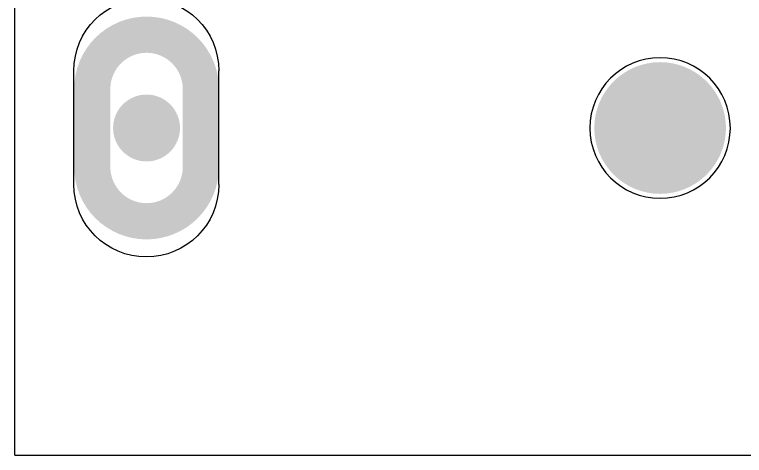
# Model space of a CAD drawing. Header units: millimetres. Extents: x 34 to 162, y 52 to 98.
# Drawn here: x 33.96 to 50.58, y 52.3 to 62.34 of the extents above; entities that cross this region are included whole.
import ezdxf

# ---------------------------------------------------------------- set-up
doc = ezdxf.new("R2010")
doc.units = ezdxf.units.MM
for name, color, linetype in [('Mechanical1', 6, 'Continuous'), ('Mechanical2', 216, 'Continuous'), ('MultiLayer', 9, 'Continuous'), ('PadHoleLayer', 156, 'Continuous')]:
    doc.layers.add(name, color=color, linetype=linetype)

msp = doc.modelspace()

# ---------------------------------------------------------------- linework, layer by layer
at = {"layer": 'Mechanical1'}
for points in [[(33.962, 52.308), (33.962, 92.608)], [(35.307, 58.471), (35.307, 61.062)], [(38.607, 58.471), (38.607, 61.062)], [(33.962, 52.308), (162.362, 52.308)], [(33.962, 52.308), (33.962, 52.308)]]:
    msp.add_lwpolyline(points, dxfattribs=at)
for points in [[(35.307, 61.062, -1), (38.607, 61.062)], [(38.607, 58.471, -1), (35.307, 58.471)]]:
    msp.add_lwpolyline(points, format="xyb", dxfattribs=at)
for points in [[(50.262, 59.758, 1), (47.062, 59.758, 1)], [(35.307, 61.062, 1), (35.307, 61.062, 1)], [(35.307, 61.062, 1), (35.307, 61.062, 1)], [(38.607, 61.062, 1), (38.607, 61.062, 1)], [(38.607, 61.062, 1), (38.607, 61.062, 1)], [(47.062, 59.758, 1), (47.062, 59.758, 1)], [(50.262, 59.758, 1), (50.262, 59.758, 1)], [(35.307, 58.471, 1), (35.307, 58.471, 1)], [(35.307, 58.471, 1), (35.307, 58.471, 1)], [(38.607, 58.471, 1), (38.607, 58.471, 1)], [(38.607, 58.471, 1), (38.607, 58.471, 1)], [(33.962, 52.308, 1), (33.962, 52.308, 1)], [(33.962, 52.308, 1), (33.962, 52.308, 1)], [(33.962, 52.308, 1), (33.962, 52.308, 1)], [(33.962, 52.308, 1), (33.962, 52.308, 1)]]:
    msp.add_lwpolyline(points, format="xyb", close=True, dxfattribs=at)
at = {"layer": 'Mechanical2', "const_width": 0.0127}
for points in [[(33.962, 52.508), (33.962, 72.078)], [(33.962, 52.308), (33.962, 52.508)]]:
    msp.add_lwpolyline(points, dxfattribs=at)
at = {"layer": 'Mechanical2', "const_width": 0.00635}
for points in [[(33.959, 52.508, 1), (33.966, 52.508, 1)], [(33.959, 52.508, 1), (33.966, 52.508, 1)], [(33.959, 52.308, 1), (33.966, 52.308, 1)]]:
    msp.add_lwpolyline(points, format="xyb", close=True, dxfattribs=at)
at = {"layer": 'MultiLayer', "const_width": 0.762}
for points in [[(36.581, 59.758, 1), (37.343, 59.758, 1)], [(48.281, 59.758, 1), (49.043, 59.758, 1)]]:
    msp.add_lwpolyline(points, format="xyb", close=True, dxfattribs=at)
at = {"layer": 'PadHoleLayer'}
for points, const_width in [([(35.725, 58.871), (35.725, 60.646, -1), (38.2, 60.646), (38.2, 58.871, -1)], 0.825), ([(47.912, 59.758, 1), (49.412, 59.758, 1)], 1.5)]:
    msp.add_lwpolyline(points, format="xyb", close=True, dxfattribs=dict(at, const_width=const_width))

doc.saveas('drawing.dxf')
